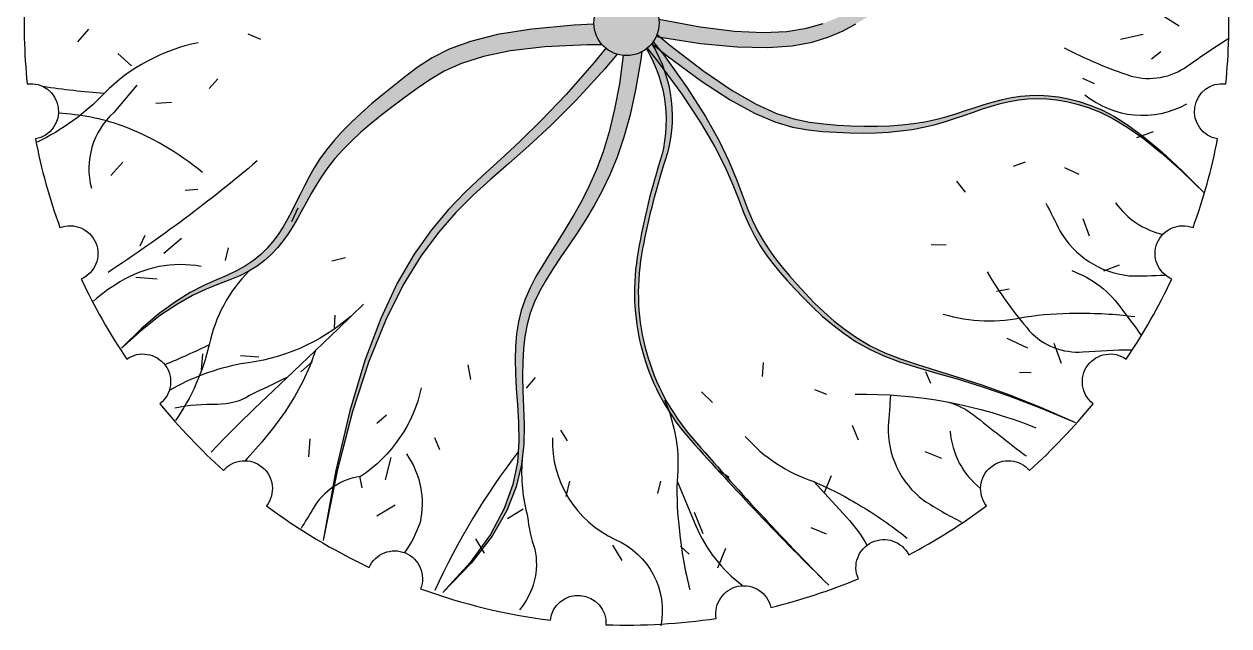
# Model space of a CAD drawing. Header units: millimetres. Extents: x 44692 to 659456, y -26273 to 37550.
# Drawn here: x 254770 to 257183, y 33752 to 34957 of the extents above; entities that cross this region are included whole.
import ezdxf

# ---------------------------------------------------------------- set-up
doc = ezdxf.new("R2010")
doc.units = ezdxf.units.MM
doc.header["$LTSCALE"] = 100
doc.layers.add('Tree', color=7, linetype='Continuous')

msp = doc.modelspace()

# ---------------------------------------------------------------- hatches: boundary and pattern name
at = {"layer": 'Tree'}
h = msp.add_hatch(color=256, dxfattribs=at)
h.dxf.hatch_style = 1
h.paths.add_polyline_path([(256258.515270797, 34910.14434938141), (256307.8931632664, 34913.62589823901), (256348.2369742263, 34921.03988735427), (256381.5759864764, 34931.46400245174), (256409.9394828145, 34943.97592925584), (256435.3567460394, 34957.65335349114), (256459.5099162754, 34971.7286309876), (256482.6925629467, 34986.05279799544), (256504.8511128032, 35000.63156087061), (256525.9319925948, 35015.4706259685), (256545.8816290704, 35030.57569964489), (256564.6464489801, 35045.95248825558), (256582.1728790737, 35061.60669815601), (256598.4073461005, 35077.54403570209), (256613.3444379772, 35093.74592934385), (256627.1713872889, 35110.09669590909), (256640.1235877871, 35126.45637432019), (256652.4364332235, 35142.68500349943), (256664.34531735, 35158.64262236916), (256676.0856339179, 35174.18926985162), (256687.8927766791, 35189.18498486914), (256700.002139386, 35203.48980634404), (256712.6330139299, 35216.98710522933), (256725.9402847657, 35229.65358060024), (256740.0627344885, 35241.48926356282), (256755.1391456934, 35252.49418522297), (256771.3083009758, 35262.66837668674), (256788.7089829303, 35272.01186906008), (256807.4799741526, 35280.52469344893), (256827.7600572371, 35288.20688095949), (256849.8395890209, 35294.98593942632), (256874.6152233063, 35300.49928360037), (256903.1351881376, 35304.31180496109), (256936.4477115583, 35305.98839498828), (256975.6010216122, 35305.09394516143), (257021.6433463436, 35301.19334696027), (257075.6229137963, 35293.85149186448), (257138.5879520156, 35282.63327135331), (257076.05968846, 35296.07428195944), (257022.3739828604, 35305.32314961396), (256976.4986735015, 35310.8518315752), (256937.40159867, 35313.13228510095), (256904.0505966514, 35312.6364674493), (256875.4135057329, 35309.83633587819), (256850.4581642004, 35305.20384764548), (256828.1524103403, 35299.21096000928), (256807.6129932837, 35292.25178463825), (256788.5523055422, 35284.4090508445), (256770.8316504724, 35275.68764235093), (256754.3123314304, 35266.09244288054), (256738.8556517731, 35255.62833615614), (256724.3229148567, 35244.30020590063), (256710.5754240379, 35232.11293583691), (256697.474482673, 35219.07140968794), (256684.8661286334, 35205.20439879866), (256672.5353378503, 35190.63622500316), (256660.2518207692, 35175.51509775742), (256647.7852878364, 35159.98922651758), (256634.9054494975, 35144.20682073965), (256621.382016198, 35128.31608987977), (256606.9846983845, 35112.46524339409), (256591.4832065024, 35096.80249073861), (256574.6945221835, 35081.450073126), (256556.624711805, 35066.42635879476), (256537.3271129283, 35051.72374774), (256516.855063117, 35037.33463995679), (256495.2618999326, 35023.25143544032), (256472.6009609381, 35009.46653418554), (256448.9255836959, 34995.97233618759), (256424.2891057686, 34982.76124144152), (256398.4367203797, 34969.98394645994), (256369.8810433955, 34958.4243338258), (256336.826546343, 34949.02458263946), (256297.4777007507, 34942.72687200145), (256250.0389781456, 34940.47338101207), (256192.7148500553, 34943.20628877175), (256123.7097880072, 34951.86777438105), (256041.2282635291, 34967.40001694019, -0.07718661819948483), (256040.5749129238, 34947.36049608724, -0.05978409001853382), (256035.8842763472, 34932.51748710871), (256124.5401101361, 34918.6678295408), (256198.0740140198, 34911.51755505684)])
h = msp.add_hatch(color=256, dxfattribs=at)
h.dxf.hatch_style = 1
h.paths.add_polyline_path([(256041.7096723129, 34959.4837885294, 1), (255911.0547511754, 34959.4837885294, 1)])
h = msp.add_hatch(color=256, dxfattribs=at)
h.dxf.hatch_style = 1
h.paths.add_polyline_path([(255786.5597561757, 34947.29787203932), (255718.2449581507, 34936.27666168586), (255664.0561950832, 34922.67644468194), (255621.2897783134, 34907.02709209303), (255587.242019181, 34889.85847498461), (255559.209229026, 34871.70046442194), (255534.4877191889, 34853.08293147056), (255510.8508473659, 34834.4466490151), (255487.9801566816, 34815.87599721712), (255466.0342366177, 34797.36625805761), (255445.1716766549, 34778.91271351735), (255425.5510662748, 34760.51064557727), (255407.3309949588, 34742.15533621819), (255390.670052188, 34723.84206742105), (255375.7268274439, 34705.56612116667), (255362.5831485614, 34687.33498921955), (255351.0137967914, 34669.20500247856), (255340.7167917379, 34651.24470162605), (255331.3901530055, 34633.52262734455), (255322.7319001989, 34616.10732031644), (255314.4400529219, 34599.06732122414), (255306.2126307796, 34582.47117075012), (255297.7476533759, 34566.38740957688), (255288.7636048499, 34550.88189427414), (255279.0608274782, 34536.00974496142), (255268.4601280713, 34521.82339764573), (255256.7823134406, 34508.37528833393), (255243.8481903968, 34495.71785303292), (255229.4785657513, 34483.90352774961), (255213.4942463143, 34472.98474849096), (255195.7160388973, 34463.01395126382), (255175.9608088799, 34453.81760024498), (255154.0296559166, 34444.31827229037), (255129.7197382308, 34433.21257242571), (255102.828214046, 34419.19710567675), (255073.1522415853, 34400.96847706931), (255040.488979072, 34377.2232916291), (255004.6355847297, 34346.65815438194), (254965.3892167815, 34307.96967035346), (255006.2535862849, 34344.94506079931), (255043.3808222016, 34373.9495751721), (255077.0292991812, 34396.27674576196), (255107.4573918737, 34413.22010485906), (255134.9234749291, 34426.07318475337), (255159.6859229975, 34436.129517735), (255182.0031107286, 34444.68263609405), (255202.1334127722, 34453.02607212067), (255220.3216059731, 34462.22776133497), (255236.758075953, 34472.45325217739), (255251.6196105271, 34483.64249631849), (255265.0829975128, 34495.73544542863), (255277.3250247261, 34508.67205117847), (255288.5224799826, 34522.39226523844), (255298.8521510987, 34536.83603927911), (255308.4908258909, 34551.94332497092), (255317.63562326, 34567.65051749544), (255326.5649864468, 34583.8797860784), (255335.577689778, 34600.54974345676), (255344.9725075788, 34617.5790023671), (255355.0482141758, 34634.88617554637), (255366.1035838946, 34652.38987573134), (255378.4373910609, 34670.00871565883), (255392.3484100012, 34687.66130806561), (255408.059245517, 34705.28174576296), (255425.4878243127, 34722.86604185943), (255444.4759035684, 34740.42568953832), (255464.8652404644, 34757.97218198247), (255486.4975921811, 34775.51701237528), (255509.214715898, 34793.07167389958), (255532.8583687961, 34810.64765973857), (255557.270308055, 34828.25646307535), (255582.7650923037, 34845.80016730068), (255611.5484859651, 34862.74321663617), (255646.2990549112, 34878.44064551099), (255689.6953650134, 34892.24748835454), (255744.4159821433, 34903.51877959602), (255813.1394721727, 34911.60955366463), (255898.5444009734, 34915.87484498964), (255927.7927232619, 34915.81756916712, -0.1745613051925293), (255911.10912595, 34956.81894795777), (255871.7042778184, 34955.21020467699)])
h = msp.add_hatch(color=256, dxfattribs=at)
h.dxf.hatch_style = 1
h.paths.add_polyline_path([(256063.377126603, 34914.89651772179), (256037.5945672301, 34936.66439677102, -0.08128987458279752), (256027.1265090621, 34918.34143329724), (256057.699063608, 34893.55388147401), (256126.3584271753, 34842.84826073881), (256184.0792988657, 34805.2940407721), (256232.5806751058, 34778.81833601678), (256273.5815523195, 34761.34826091619), (256308.8009269325, 34750.8109299135), (256339.95779537, 34745.13345745186), (256368.7711540582, 34742.24295797457), (256396.666626934, 34740.4178052767), (256423.8963479908, 34739.34141055987), (256450.4190787339, 34739.04844437831), (256476.1935806698, 34739.57357728568), (256501.1786153032, 34740.95147983589), (256525.33294414, 34743.21682258291), (256548.6153286865, 34746.40427608018), (256570.9845304477, 34750.54851088177), (256592.4256829647, 34755.6371503676), (256613.0294079172, 34761.46962922141), (256632.9126990197, 34767.79833495256), (256652.1925499872, 34774.37565507112), (256670.9859545348, 34780.95397708679), (256689.409906377, 34787.28568850911), (256707.5813992291, 34793.1231768479), (256725.617426805, 34798.21882961266), (256743.6346684319, 34802.35338136672), (256761.748545884, 34805.42095488549), (256780.0741665468, 34807.34401999789), (256798.726637806, 34808.04504653253), (256817.8210670478, 34807.44650431877), (256837.4725616575, 34805.47086318533), (256857.7962290218, 34802.04059296092), (256878.9071765259, 34797.07816347453), (256901.0056813745, 34790.36119795691), (256924.6327000469, 34781.08793324686), (256950.414358841, 34768.31175958528), (256978.9767840547, 34751.08606721275), (257010.9461019866, 34728.46424637004), (257046.9484389339, 34699.49968729779), (257087.6099211954, 34663.24578023699), (257133.5566750683, 34618.75591542827), (257088.5038372932, 34664.15078375678), (257048.5714264687, 34701.20620822645), (257013.1522666086, 34730.88106395851), (256981.6391817247, 34754.13422607379), (256953.4249958298, 34771.92456969321), (256927.9025329364, 34785.2109699379), (256904.4646170569, 34794.95230192882), (256882.5040722042, 34802.10744078695), (256861.4959946098, 34807.48874980096), (256841.2445693797, 34811.3225449307), (256821.6362538401, 34813.68863030382), (256802.5575053161, 34814.66681004797), (256783.8947811339, 34814.33688829086), (256765.5345386178, 34812.77866915967), (256747.3632350942, 34810.0719567822), (256729.2673278888, 34806.29655528595), (256711.1335237757, 34801.56061649784), (256692.8495273248, 34796.08568304011), (256674.3032925567, 34790.12164523486), (256655.3827734901, 34783.91839340355), (256635.9759241446, 34777.72581786808), (256615.9706985401, 34771.79380895021), (256595.2550506947, 34766.37225697131), (256573.7169346293, 34761.71105225346), (256551.2697354926, 34758.01252275475), (256527.9285629543, 34755.28874697845), (256503.7339578126, 34753.50424106414), (256478.7264608664, 34752.62352115197), (256452.9466129147, 34752.6111033817), (256426.4349547575, 34753.43150389298), (256399.2320271924, 34755.04923882565), (256371.3783710191, 34757.42882431938), (256342.6281985309, 34760.89180107242), (256311.5904080012, 34767.18780801599), (256276.5875691974, 34778.42350863948), (256235.9422518883, 34796.70556643225), (256187.9770258408, 34824.14064488399), (256131.0144608234, 34862.83540748385)])
h = msp.add_hatch(color=256, dxfattribs=at)
h.dxf.hatch_style = 1
h.paths.add_polyline_path([(256026.8912392673, 34918.05293959968, -0.05731343900243163), (256016.1675196769, 34907.66867126564, -0.2139104709436435), (256042.7677266116, 34680.17382856624, 0.03661123417253988), (255997.9472643705, 34490.36002148232, 0.2251205961474487), (256105.0895353205, 34123.52408404748, 0.01667163741548493), (256381.3156874658, 33833.1105638182, -0.01667163741549128), (256108.9181019008, 34127.11814065808, -0.2251205961477926), (256006.5911351092, 34495.32631966253, -0.03661123417235602), (256053.89459982, 34684.53661912106, 0.2201042727965031)])
h = msp.add_hatch(color=256, dxfattribs=at)
h.dxf.hatch_style = 1
h.paths.add_polyline_path([(256050.188795904, 34896.14201689068), (256029.9022317586, 34922.02334856919, -0.06993564014039863), (256017.501676503, 34908.72094067479), (256038.4823295189, 34882.81988132976), (256087.3209013767, 34816.71366709536), (256124.8524433151, 34760.03358738028), (256153.0314713364, 34711.64808373243), (256173.8125014431, 34670.42559769993), (256189.1500496374, 34635.23457083132), (256200.9986319217, 34604.94344467439), (256211.3127642979, 34578.42066077748), (256221.7354916251, 34554.65275172133), (256232.6639741846, 34533.09861421596), (256244.1839011152, 34513.33523600423), (256256.3809615553, 34494.93960482834), (256269.3408446432, 34477.48870843127), (256283.1492395169, 34460.55953455545), (256297.891835315, 34443.72907094373), (256313.6543211761, 34426.57430533834), (256330.5322941609, 34408.79996691588), (256348.660983025, 34390.62175058806), (256368.1855244459, 34372.38309269971), (256389.2510551011, 34354.42742959628), (256412.002711669, 34337.09819762303), (256436.5856308278, 34320.73883312521), (256463.1449492552, 34305.69277244795), (256491.8258036287, 34292.30345193662), (256522.8917435254, 34280.66607609067), (256557.0799701179, 34269.88292202688), (256595.2460974768, 34258.80803501603), (256638.2457396735, 34246.29546032942), (256686.9345107786, 34231.19924323762), (256742.1680248637, 34212.37342901183), (256804.801896, 34188.67206292293), (256875.6917382582, 34158.94919024191), (256805.2872632678, 34189.80415413953), (256743.0412135185, 34214.50609452124), (256688.1164470555, 34234.21452897034), (256639.6758219231, 34250.08897507018), (256596.8821961649, 34263.28895040377), (256558.898427826, 34274.97397255484), (256524.8873749509, 34286.3035591062), (256494.0118955844, 34298.43722764146), (256465.5492679102, 34312.28439837194), (256439.2344506732, 34327.75410202183), (256414.9168227585, 34344.50527194321), (256392.4457630507, 34362.19684148877), (256371.6706504349, 34380.48774401061), (256352.4408637949, 34399.03691286116), (256334.6057820161, 34417.50328139251), (256318.0147839837, 34435.54578295739), (256302.5292021043, 34452.95091718131), (256288.0581828783, 34470.015448784), (256274.5228263287, 34487.16370875911), (256261.8442324769, 34504.82002809966), (256249.9435013463, 34523.40873779922), (256238.7417329592, 34543.35416885075), (256228.1600273384, 34565.08065224785), (256218.1194845055, 34589.01251898365), (256208.2316655669, 34615.69716679762), (256196.8699759559, 34646.17426041207), (256182.0982821896, 34681.60653129551), (256161.9804507847, 34723.15671091672), (256134.5803482576, 34771.98753074393), (256097.9618411253, 34829.2617222456)])
h = msp.add_hatch(color=256, dxfattribs=at)
h.dxf.hatch_style = 1
h.paths.add_polyline_path([(255933.1938670747, 34867.82432610966), (255957.871118511, 34896.83383616171, -0.09913028873554863), (255935.1766655121, 34908.79079035328), (255911.9334808099, 34880.19593292002), (255855.7341264477, 34816.19531020951), (255806.5009263025, 34764.48832538792), (255762.9506580245, 34722.08138344112), (255723.8000992635, 34685.9808893551), (255687.7660276706, 34653.19324811584), (255653.5652208955, 34620.72486470923), (255619.9144565886, 34585.58214412139), (255585.8285681891, 34544.91603724323), (255551.5146122925, 34496.45567858698), (255517.4777012833, 34438.07474856984), (255484.2229475458, 34367.64692760911), (255452.2554634647, 34283.04589612205), (255422.0803614242, 34182.14533452593), (255394.2027538091, 34062.81892323799), (255369.1277530037, 33922.94034267559), (255397.3229700255, 34062.22351718936), (255427.8607241733, 34180.89701468907), (255460.2835554476, 34281.09791351589), (255494.1340038489, 34364.96329201143), (255528.9546093771, 34434.63022851702), (255564.287912032, 34492.23580137418), (255599.6764518145, 34539.91708892423), (255634.6627687242, 34579.81116950879), (255669.0906148914, 34614.19296930243), (255704.008590963, 34645.88880581407), (255740.7665097158, 34677.86284438549), (255780.7141839268, 34713.07925035882), (255825.2014263722, 34754.50218907592), (255875.5780498293, 34805.09582587887)])
h = msp.add_hatch(color=256, dxfattribs=at)
h.dxf.hatch_style = 1
h.paths.add_polyline_path([(256004.3555869631, 34882.64848272888), (256006.83240221, 34901.68704982413, -0.1466419400419473), (255970.0215174265, 34894.46672406045), (255962.07749743, 34837.44296041044), (255952.5595582424, 34786.68097202569), (255941.6484268678, 34741.67900622193), (255929.4820001831, 34701.62786709677), (255916.1981750648, 34665.71835874786), (255901.9348483893, 34633.14128527274), (255886.829917033, 34603.08745076893), (255871.0622132574, 34574.84490829163), (255854.9743108616, 34548.09070672539), (255838.9497190295, 34522.59914391215), (255823.3719469447, 34498.14451769387), (255808.6245037912, 34474.50112591259), (255795.0908987527, 34451.44326641016), (255783.1546410131, 34428.74523702847), (255773.1992397564, 34406.18133560984), (255765.5048733204, 34383.50839329693), (255759.9383966596, 34360.41337443733), (255756.2633338829, 34336.5657766792), (255754.2432090992, 34311.63509767122), (255753.6415464168, 34285.29083506149), (255754.2218699446, 34257.20248649848), (255755.7477037915, 34227.03954963066), (255757.982572066, 34194.47152210629), (255760.3693094181, 34159.18926367063), (255761.0679926639, 34120.9690824567), (255757.9180091599, 34079.60864869387), (255748.7587462625, 34034.905632612), (255731.4295913292, 33986.65770444086), (255703.7699317159, 33934.66253441001), (255663.6191547806, 33878.71779274911), (255608.8166478794, 33818.62114968795), (255665.5163376916, 33876.93123839589), (255707.4388041857, 33931.56095385407), (255736.7500329622, 33982.64330250883), (255755.6160096188, 34030.31129080592), (255766.2027197555, 34074.69792519195), (255770.6761489707, 34115.93621211299), (255771.2022828636, 34154.15915801506), (255769.947107033, 34189.49976934455), (255768.7567666112, 34222.12267759494), (255768.1980448607, 34252.31901444944), (255768.517884578, 34280.41153663859), (255769.9632285581, 34306.72300089301), (255772.7810195978, 34331.57616394322), (255777.2182004921, 34355.29378251995), (255783.521714038, 34378.19861335371), (255791.9385030305, 34400.61341317504), (255802.611672881, 34422.84679138797), (255815.2689794633, 34445.15076808997), (255829.5343412653, 34467.76321605171), (255845.0316767758, 34490.92200804418), (255861.3849044848, 34514.86501683821), (255878.2179428794, 34539.83011520458), (255895.1547104501, 34566.05517591412), (255911.8191256839, 34593.77807173765), (255927.8791370036, 34623.3325630389), (255943.1788125621, 34655.43596055159), (255957.6062504459, 34690.90146260279), (255971.0495487414, 34730.54226751928), (255983.3968055354, 34775.17157362799), (255994.5361189141, 34825.60257925556)])

# ---------------------------------------------------------------- linework, layer by layer
for points in [[(254771.6958845391, 35021.78175862045, 0.03825928851596275), (254776.2696363693, 34837.50022218059, -0.9771344084685398), (254792.6713226936, 34727.15058992176, 0.03825928851589282), (254841.8921609149, 34549.50512005796, -0.977134408471768), (254884.6193728185, 34446.44959125489, 0.03825928851590828), (254975.5361279485, 34286.09140619729, -0.9771344084698461), (255042.0270390099, 34196.50895590601, 0.03825928851597287), (255169.1885492463, 34063.05276761628, -0.977134408466895), (255255.4565157046, 33992.31455575678, 0.04984636023428053), (255461.1235839729, 33868.7690088829, -0.9771344084688731), (255564.0918016762, 33825.83181292225, 0.05560074136262472), (255824.0268687679, 33762.84765607366, -0.9771344084677737), (255935.228558188, 33753.88992622295, 0.04596090557338388), (256156.1621829086, 33766.65968330683, -0.9771344084659402), (256265.5913070794, 33788.36966804102, 0.03825928851591884), (256440.6533664569, 33846.10942249902, -0.9771344084694745), (256541.5259573028, 33893.76209367283, 0.03825928851595953), (256697.3079077837, 33992.31455575678, -0.977134408466895), (256783.5758742419, 34063.05276761628, 0.03825928851597287), (256910.7373844784, 34196.50895590611, -0.9771344084698461), (256977.2282955397, 34286.09140619729, 0.03825928851590839), (257068.1450506698, 34446.44959125489, -0.977134408471768), (257110.8722625734, 34549.50512005801, 0.03825928851589259), (257160.0931007946, 34727.15058992176, -0.9771344084685398), (257176.494787119, 34837.50022218059, 0.03825928851596309), (257181.0685389491, 35021.78175862045, -0.9771344084700386)], [(255118.5296209623, 34919.8617513028, 0.1481112706608062), (254930.4173080577, 34818.51856745256, -0.09218963162576765), (254796.0609643756, 34720.58352379675, -0.09218963162576765)], [(256026.8912392673, 34918.05293959968, -0.2201042727962329), (256053.89459982, 34684.53661912137, 0.03661123417257376), (256006.591135109, 34495.32631966158, 0.2251205961475362), (256108.918101901, 34127.11814065777, 0.01667163741547076), (256381.3156874658, 33833.1105638182)], [(256852.5131668778, 34909.94730717092, 0.04182949228826791), (256987.1268870995, 34853.1829278279, 0.2264972251209593), (257099.9514488537, 34873.32727798972, -0.01443465669763831), (257180.211688116, 34927.44981754793, -0.01443465669763831)], [(256016.1675196769, 34907.66867126574, -0.2139104709436734), (256042.7677266116, 34680.17382856624, 0.03661123417257376), (255997.9472643705, 34490.36002148221, 0.2251205961475362), (256105.089535321, 34123.52408404727, 0.01667163741547076), (256381.3156874658, 33833.1105638182)], [(254930.4173080577, 34818.51856745256, -0.02207839247359881), (254807.8246484697, 34832.20081263094, -0.02207839247359881)], [(254995.8364633895, 34834.890577393), (254949.7235331762, 34780.22779547727, 0.2822262566118592), (254905.055492931, 34628.55124961211, -4.827061023014863)], [(256893.8485960857, 34815.78085205262, 0.3063086666826516), (257098.2006840301, 34797.43290363046, 1.795613927209891)], [(255127.5839184546, 34659.70016857103, 0.08246095775844463), (254966.3734240776, 34753.61403591956, 0.07179669138663881), (254838.8745762171, 34778.54886638345, 0.07179669138663881)], [(256815.7843934639, 34598.65013583736, -0.01188576300162032), (256844.2956405139, 34542.80889166755, 0.2399273849801263), (256982.2142696361, 34453.23129532026, 0.02049583112461691), (257055.1104256473, 34454.51205552831, 0.02049583112461691)], [(256955.688361823, 34599.13461533061, 0.183297909728004), (257050.2930855922, 34535.95921401547, 0.183297909728004)], [(255124.7931205941, 34471.80180309236, 0.1857569465264621), (254961.9996614541, 34440.55280719436, 0.0417327825022011), (254908.7706230006, 34402.31498191909, 0.0417327825022011)], [(255220.3216059731, 34462.22776133497, 0.1453428096833645), (255140.8011833079, 34314.72172527038, -0.09218963162506882), (255073.3581521443, 34162.75351342815, -0.09218963162506882)], [(256698.3884179609, 34460.71896246971, 0.04182949228826998), (256783.7115932082, 34342.13142433928, 0.2264972251209593), (256890.5078975107, 34300.54144999719, -0.0144346566975755), (256987.2125153417, 34304.92005533921, -0.0144346566975755)], [(256867.8187452718, 34463.27576088881, -0.1639919496343534), (256969.282485543, 34384.12612916564, -0.01343461111404141), (257006.4635465583, 34334.46819872883, -4.215233977945694)], [(255425.1473776452, 34372.22960465497, -0.1514149092063965), (255204.3786336801, 34276.46798954519, 0.08487535422749601), (255060.7271270244, 34223.03487472235, 0.08487535422749601)], [(256610.8250967112, 34376.3004191647, 0.1320465610342736), (256775.1134052458, 34370.66906708523, -0.03605382607637624), (256875.2831248228, 34377.99216709426, -0.03698803583189561), (256994.06106029, 34371.16759089069, -6.807483209568411)], [(255140.8011833079, 34314.72172527038, -0.01746042979560194), (255051.7632579756, 34274.81827080867, -0.01746042979560194)], [(255297.3113668784, 34249.57660843406, 0.00578039309179394), (255221.4571310501, 34212.8588748701, -0.1423412172876668), (255157.2058821155, 34195.3564645517, 0.05173126772115867), (255072.0211111011, 34187.96608693801, -47.27720597948539)], [(255565.4455035381, 34228.74172806366, -0.196417445124789), (255443.9689784615, 34051.12580458022, 0.2264972251209593), (255348.9691388021, 33987.01490813362, -0.007003095131649664), (255324.5905527907, 33946.86381203392, -0.007003095131649664)], [(256433.977838052, 34215.69004782227, -0.1004195097701846), (256796.1490207995, 34148.42794089553, 4.068216872405228)], [(256504.8462168385, 34214.1498077455, -0.01188576300162027), (256500.0873003231, 34151.63190253119, 0.2399273849801263), (256571.1349587628, 34003.31493028423, 0.02472381497266953), (256647.3538026973, 33959.46943482621, 0.02472381497266953)], [(256052.3780647268, 34204.11167885982, -0.1320465610342736), (256077.5857632242, 34041.67112855369, 0.03605382607637624), (256082.2756908647, 33941.34363933646, 0.03698803583189561), (256103.2339693027, 33824.23034649926, 6.807483209568411)], [(256621.4244839739, 34199.59806216983, -0.09487929127114816), (256671.2200180242, 34174.48576491331, 0.004008080272301563), (256776.6906851555, 34091.93556765673, 1.160659045506973)], [(256624.512749459, 34141.67032062274, 0.2115715681799267), (256685.4648634709, 34026.9542971952, 0.2115715681799267)], [(255827.992135598, 34128.39855758702, 0.3009048176655483), (255954.0039589063, 33924.79096786745, -0.3523600041785352), (256045.1436152129, 33751.50000000005, -4.509688680372927)], [(256214.0555226194, 34131.15292837371, 0.1320465610342736), (256351.3486664509, 34040.74854184157, -0.03605382607637624), (256440.6633635057, 33994.80852220815, -0.03698803583189561), (256538.4897332275, 33927.09756163853, -6.807483209568411)], [(255535.6350194621, 34095.99656276112, -0.2141089299274639), (255562.9109470166, 33958.84804755561, -0.07460262697671682), (255531.7276038646, 33898.34322720747, -0.07460262697671682)], [(255759.4930009119, 34100.28886557528, 0.05648352632811073), (255592.7780848766, 33822.76976659122, 1.795613927209891)], [(255767.202924634, 34083.91830932617, 0.08537041341665494), (255778.3866546886, 33970.4534848768, 0.06382453976133153), (255792.8917905593, 33905.29020379614, -0.2290892978786882), (255762.3918320513, 33783.85162278742, 47.27720597948539)], [(256077.5857632242, 34041.67112855369), (256115.1333568312, 33952.2407857915, 0.1333930343377839), (256208.1771953718, 33833.02685871017, -4.827061023014863)], [(256351.3486664509, 34040.74854184157), (256417.1024345828, 33969.44601756179, -0.06043947766551797), (256457.7127465754, 33913.0641979383, -0.06043947766551797)]]:
    msp.add_lwpolyline(points, format="xyb", dxfattribs=at)
for points in [[(256041.2282635291, 34967.40001694019), (256123.7097880072, 34951.86777438105), (256192.7148500553, 34943.20628877175), (256250.0389781456, 34940.47338101207), (256297.4777007507, 34942.72687200145), (256336.826546343, 34949.02458263946), (256369.8810433955, 34958.4243338258)], [(257083.0572365033, 34953.36939359927), (257046.9536631966, 34975.92423234955)], [(254877.6437725174, 34921.81119479861), (254899.8083943718, 34946.79801962698)], [(255911.10912595, 34956.81894795777), (255871.7042778184, 34955.21020467699), (255786.5597561757, 34947.29787203932), (255718.2449581507, 34936.27666168586), (255664.0561950832, 34922.67644468194), (255621.2897783134, 34907.02709209303), (255587.242019181, 34889.85847498461), (255559.209229026, 34871.70046442194), (255534.4877191889, 34853.08293147056), (255510.8508473659, 34834.4466490151), (255487.9801566816, 34815.87599721712), (255466.0342366177, 34797.36625805761), (255445.1716766549, 34778.91271351735), (255425.5510662748, 34760.51064557727), (255407.3309949588, 34742.15533621819), (255390.670052188, 34723.84206742105), (255375.7268274439, 34705.56612116667), (255362.5831485614, 34687.33498921955), (255351.0137967914, 34669.20500247856), (255340.7167917379, 34651.24470162605), (255331.3901530055, 34633.52262734455), (255322.7319001989, 34616.10732031645), (255314.4400529219, 34599.06732122415), (255306.2126307796, 34582.47117075012), (255297.7476533759, 34566.38740957688), (255288.7636048499, 34550.88189427414), (255279.0608274782, 34536.00974496142), (255268.4601280713, 34521.82339764573), (255256.7823134406, 34508.37528833393), (255243.8481903968, 34495.71785303292), (255229.4785657513, 34483.90352774961), (255213.4942463143, 34472.98474849096), (255195.7160388973, 34463.01395126382), (255175.9608088799, 34453.81760024498), (255154.0296559166, 34444.31827229037), (255129.7197382308, 34433.21257242571), (255102.828214046, 34419.19710567675), (255073.1522415853, 34400.96847706931), (255040.488979072, 34377.2232916291), (255004.6355847297, 34346.65815438194), (254965.3892167815, 34307.96967035346)], [(255218.1096400655, 34937.86881875639), (255243.778840992, 34926.89034835024)], [(256035.8842763472, 34932.51748710871), (256124.5401101361, 34918.6678295408), (256198.0740140198, 34911.51755505684), (256258.515270797, 34910.14434938141), (256307.8931632664, 34913.62589823901), (256348.2369742263, 34921.03988735427), (256381.5759864764, 34931.46400245174), (256409.9394828145, 34943.97592925584), (256435.3567460394, 34957.65335349114)], [(256037.5945672301, 34936.66439677102), (256063.377126603, 34914.89651772179), (256131.0144608234, 34862.83540748385), (256187.9770258408, 34824.14064488399), (256235.9422518883, 34796.70556643225), (256276.5875691974, 34778.42350863948), (256311.5904080012, 34767.18780801599), (256342.6281985309, 34760.89180107242), (256371.3783710191, 34757.42882431938), (256399.2320271924, 34755.04923882565), (256426.4349547575, 34753.43150389298), (256452.9466129147, 34752.6111033817), (256478.7264608664, 34752.62352115197), (256503.7339578126, 34753.50424106414), (256527.9285629543, 34755.28874697845), (256551.2697354926, 34758.01252275475), (256573.7169346293, 34761.71105225346), (256595.2550506947, 34766.37225697131), (256615.9706985401, 34771.79380895021), (256635.9759241446, 34777.72581786808), (256655.3827734901, 34783.91839340355), (256674.3032925567, 34790.12164523486), (256692.8495273248, 34796.08568304011), (256711.1335237757, 34801.56061649784), (256729.2673278888, 34806.29655528595), (256747.3632350942, 34810.0719567822), (256765.5345386178, 34812.77866915967), (256783.8947811339, 34814.33688829086), (256802.5575053161, 34814.66681004797), (256821.6362538401, 34813.68863030382), (256841.2445693797, 34811.3225449307), (256861.4959946098, 34807.48874980096), (256882.5040722042, 34802.10744078695), (256904.4646170569, 34794.95230192882), (256927.9025329364, 34785.2109699379), (256953.4249958298, 34771.92456969321), (256981.6391817247, 34754.13422607379), (257013.1522666086, 34730.88106395851), (257048.5714264687, 34701.20620822645), (257088.5038372932, 34664.15078375678), (257133.5566750683, 34618.75591542827)], [(257010.7906694174, 34936.67749041929), (256965.7944770062, 34926.28441216083)], [(255927.792723262, 34915.81756916712), (255898.5444009734, 34915.87484498964), (255813.1394721727, 34911.60955366463), (255744.4159821433, 34903.51877959602), (255689.6953650134, 34892.24748835454), (255646.2990549112, 34878.44064551099), (255611.5484859651, 34862.74321663617), (255582.7650923037, 34845.80016730068), (255557.270308055, 34828.25646307535), (255532.8583687961, 34810.64765973857), (255509.214715898, 34793.07167389958), (255486.4975921811, 34775.51701237528), (255464.8652404644, 34757.97218198247), (255444.4759035684, 34740.42568953832), (255425.4878243127, 34722.86604185943), (255408.059245517, 34705.28174576296), (255392.3484100012, 34687.66130806561), (255378.4373910609, 34670.00871565883), (255366.1035838946, 34652.38987573134), (255355.0482141758, 34634.88617554637), (255344.9725075788, 34617.5790023671), (255335.577689778, 34600.54974345676), (255326.5649864468, 34583.8797860784), (255317.63562326, 34567.65051749544), (255308.4908258909, 34551.94332497092), (255298.8521510987, 34536.83603927911), (255288.5224799826, 34522.39226523844), (255277.3250247261, 34508.67205117847), (255265.0829975128, 34495.73544542863), (255251.6196105271, 34483.64249631849), (255236.758075953, 34472.45325217739), (255220.3216059731, 34462.22776133497), (255202.1334127722, 34453.02607212067), (255182.0031107286, 34444.68263609405), (255159.6859229975, 34436.129517735), (255134.9234749291, 34426.07318475337), (255107.4573918737, 34413.22010485906), (255077.0292991812, 34396.27674576196), (255043.3808222016, 34373.9495751721), (255006.2535862849, 34344.94506079931), (254965.3892167815, 34307.96967035346)], [(256027.1265090621, 34918.34143329724), (256057.699063608, 34893.55388147401), (256126.3584271753, 34842.84826073881), (256184.0792988657, 34805.2940407721), (256232.5806751058, 34778.81833601678), (256273.5815523195, 34761.34826091619), (256308.8009269325, 34750.8109299135), (256339.95779537, 34745.13345745186), (256368.7711540582, 34742.24295797457), (256396.666626934, 34740.4178052767), (256423.8963479908, 34739.34141055987), (256450.4190787339, 34739.04844437831), (256476.1935806698, 34739.57357728568), (256501.1786153032, 34740.95147983589), (256525.33294414, 34743.21682258291), (256548.6153286865, 34746.40427608018), (256570.9845304477, 34750.54851088177), (256592.4256829647, 34755.6371503676), (256613.0294079172, 34761.46962922141), (256632.9126990197, 34767.79833495256), (256652.1925499872, 34774.37565507112), (256670.9859545348, 34780.95397708679), (256689.409906377, 34787.28568850911), (256707.5813992291, 34793.1231768479), (256725.617426805, 34798.21882961266), (256743.6346684319, 34802.35338136672), (256761.748545884, 34805.42095488549), (256780.0741665468, 34807.34401999789), (256798.726637806, 34808.04504653253), (256817.8210670478, 34807.44650431877), (256837.4725616575, 34805.47086318533), (256857.7962290218, 34802.04059296092), (256878.9071765259, 34797.07816347453), (256901.0056813745, 34790.36119795691), (256924.6327000469, 34781.08793324686), (256950.414358841, 34768.31175958528), (256978.9767840547, 34751.08606721275), (257010.9461019866, 34728.46424637004), (257046.9484389339, 34699.49968729779), (257087.6099211954, 34663.24578023699), (257133.5566750683, 34618.75591542827)], [(256029.9022317586, 34922.02334856919), (256050.188795904, 34896.14201689068), (256097.9618411253, 34829.2617222456), (256134.5803482576, 34771.98753074393), (256161.9804507847, 34723.15671091672), (256182.0982821896, 34681.60653129551), (256196.8699759559, 34646.17426041207), (256208.2316655669, 34615.69716679762), (256218.1194845055, 34589.01251898365), (256228.1600273384, 34565.08065224785), (256238.7417329592, 34543.35416885075), (256249.9435013463, 34523.40873779922), (256261.8442324769, 34504.82002809966), (256274.5228263287, 34487.16370875911), (256288.0581828783, 34470.015448784), (256302.5292021043, 34452.95091718131), (256318.0147839837, 34435.54578295739), (256334.6057820161, 34417.50328139251), (256352.4408637949, 34399.03691286116), (256371.6706504349, 34380.48774401061), (256392.4457630507, 34362.19684148877), (256414.9168227585, 34344.50527194321), (256439.2344506732, 34327.75410202183), (256465.5492679102, 34312.28439837194), (256494.0118955844, 34298.43722764146), (256524.8873749509, 34286.3035591062), (256558.898427826, 34274.97397255484), (256596.8821961649, 34263.28895040377), (256639.6758219231, 34250.08897507018), (256688.1164470555, 34234.21452897034), (256743.0412135185, 34214.50609452124), (256805.2872632678, 34189.80415413953), (256875.6917382582, 34158.94919024191)], [(254957.4727135266, 34898.05774261636), (254985.1431858932, 34873.51258488857)], [(255935.1766655121, 34908.79079035334), (255911.9334808099, 34880.19593292002), (255855.7341264477, 34816.19531020951), (255806.5009263025, 34764.48832538792), (255762.9506580245, 34722.08138344112), (255723.8000992635, 34685.9808893551), (255687.7660276706, 34653.19324811584), (255653.5652208955, 34620.72486470923), (255619.9144565886, 34585.58214412139), (255585.8285681891, 34544.91603724323), (255551.5146122925, 34496.45567858698), (255517.4777012833, 34438.07474856984), (255484.2229475458, 34367.64692760911), (255452.2554634647, 34283.04589612205), (255422.0803614242, 34182.14533452593), (255394.2027538091, 34062.81892323799), (255369.1277530037, 33922.94034267559)], [(255957.871118511, 34896.83383616171), (255933.1938670747, 34867.82432610966), (255875.5780498293, 34805.09582587887), (255825.2014263722, 34754.50218907592), (255780.7141839268, 34713.07925035882), (255740.7665097158, 34677.86284438549), (255704.008590963, 34645.88880581407), (255669.0906148914, 34614.19296930243), (255634.6627687242, 34579.81116950879), (255599.6764518145, 34539.91708892423), (255564.287912032, 34492.23580137418), (255528.9546093771, 34434.63022851702), (255494.1340038489, 34364.96329201143), (255460.2835554476, 34281.09791351589), (255427.8607241733, 34180.89701468907), (255397.3229700255, 34062.22351718936), (255369.1277530037, 33922.94034267559)], [(256006.83240221, 34901.68704982413), (256004.3555869631, 34882.64848272888), (255994.5361189141, 34825.60257925556), (255983.3968055354, 34775.17157362799), (255971.0495487414, 34730.54226751928), (255957.6062504459, 34690.90146260279), (255943.1788125621, 34655.43596055159), (255927.8791370036, 34623.3325630389), (255911.8191256839, 34593.77807173765), (255895.1547104501, 34566.05517591412), (255878.2179428794, 34539.83011520458), (255861.3849044848, 34514.86501683821), (255845.0316767758, 34490.92200804418), (255829.5343412653, 34467.76321605171), (255815.2689794633, 34445.15076808997), (255802.611672881, 34422.84679138797), (255791.9385030305, 34400.61341317504), (255783.521714038, 34378.19861335371), (255777.2182004921, 34355.29378251995), (255772.7810195978, 34331.57616394322), (255769.9632285581, 34306.72300089301), (255768.517884578, 34280.41153663859), (255768.1980448607, 34252.31901444944), (255768.7567666112, 34222.12267759494), (255769.947107033, 34189.49976934455), (255771.2022828636, 34154.15915801506), (255770.6761489707, 34115.93621211299), (255766.2027197555, 34074.69792519195), (255755.6160096188, 34030.31129080592), (255736.7500329622, 33982.64330250883), (255707.4388041857, 33931.56095385407), (255665.5163376916, 33876.93123839589), (255608.8166478794, 33818.62114968795)], [(255970.0215174265, 34894.46672406045), (255962.07749743, 34837.44296041044), (255952.5595582424, 34786.68097202569), (255941.6484268678, 34741.67900622193), (255929.4820001831, 34701.62786709677), (255916.1981750648, 34665.71835874786), (255901.9348483893, 34633.14128527274), (255886.829917033, 34603.08745076893), (255871.0622132574, 34574.84490829163), (255854.9743108616, 34548.09070672539), (255838.9497190295, 34522.59914391215), (255823.3719469447, 34498.14451769387), (255808.6245037912, 34474.50112591259), (255795.0908987527, 34451.44326641016), (255783.1546410131, 34428.74523702847), (255773.1992397564, 34406.18133560984), (255765.5048733204, 34383.50839329693), (255759.9383966596, 34360.41337443733), (255756.2633338829, 34336.5657766792), (255754.2432090992, 34311.63509767122), (255753.6415464168, 34285.29083506149), (255754.2218699446, 34257.20248649848), (255755.7477037915, 34227.03954963066), (255757.982572066, 34194.47152210629), (255760.3693094181, 34159.18926367063), (255761.0679926639, 34120.9690824567), (255757.9180091599, 34079.60864869387), (255748.7587462625, 34034.905632612), (255731.4295913292, 33986.65770444086), (255703.7699317159, 33934.66253441001), (255663.6191547806, 33878.71779274911), (255608.8166478794, 33818.62114968795)], [(256017.501676503, 34908.72094067474), (256038.4823295189, 34882.81988132976), (256087.3209013767, 34816.71366709536), (256124.8524433151, 34760.03358738028), (256153.0314713364, 34711.64808373243), (256173.8125014431, 34670.42559769993), (256189.1500496374, 34635.23457083132), (256200.9986319217, 34604.94344467439), (256211.3127642979, 34578.42066077748), (256221.7354916251, 34554.65275172133), (256232.6639741846, 34533.09861421596), (256244.1839011152, 34513.33523600423), (256256.3809615553, 34494.93960482834), (256269.3408446432, 34477.48870843127), (256283.1492395169, 34460.55953455545), (256297.891835315, 34443.72907094373), (256313.6543211761, 34426.57430533834), (256330.5322941609, 34408.79996691588), (256348.660983025, 34390.62175058806), (256368.1855244459, 34372.38309269971), (256389.2510551011, 34354.42742959628), (256412.002711669, 34337.09819762303), (256436.5856308278, 34320.73883312521), (256463.1449492552, 34305.69277244795), (256491.8258036287, 34292.30345193662), (256522.8917435254, 34280.66607609067), (256557.0799701179, 34269.88292202688), (256595.2460974768, 34258.80803501603), (256638.2457396735, 34246.29546032942), (256686.9345107786, 34231.19924323762), (256742.1680248637, 34212.37342901183), (256804.801896, 34188.67206292293), (256875.6917382582, 34158.94919024191)], [(257046.1524973394, 34901.72673672785), (257027.4197593844, 34887.3018246136)], [(255140.9237985436, 34828.250825512), (255158.0028855812, 34847.50457858048)], [(256913.3046644643, 34837.41732675864), (256890.428270658, 34847.96174556849)], [(255033.8710400762, 34798.893883934), (255065.3239774859, 34800.7764682395)], [(257030.9225154888, 34741.56928692266), (256997.4898626405, 34729.23294298875)], [(254943.8853567777, 34653.71880232427), (254967.5332933939, 34680.37781115661)], [(256774.8266363576, 34680.73775444499), (256750.680800839, 34671.82816139256)], [(256883.0574439238, 34656.07573084882), (256854.4417253932, 34669.26557725928)], [(255092.8211485898, 34624.75441837884), (255117.9657131679, 34626.25942129866)], [(256655.0321425907, 34620.54607862945), (256637.5869015969, 34642.34282736268)], [(255305.9819121344, 34561.91358149138), (255319.161516294, 34589.03073878388)], [(256903.5886025382, 34532.59031999268), (256890.7842081182, 34567.2914336982)], [(255002.5565817274, 34512.9325783664), (255012.4279752759, 34534.41627335137)], [(255050.118472076, 34498.4453203778), (255085.1138458089, 34528.57831267002)], [(255173.399544064, 34483.74184248663), (255179.4482313932, 34508.8659426524)], [(256616.3470985515, 34514.57528681863), (256586.2057414105, 34515.31066095534)], [(255386.3366197404, 34482.73364517631), (255413.4080170904, 34489.55816964112)], [(256962.7463825472, 34473.96231151841), (256931.410789933, 34462.39976368182)], [(254993.9138159032, 34450.04993862877), (255036.3654804348, 34446.8805640792)], [(256742.4972224304, 34426.39903521124), (256717.1289146336, 34421.47399845217)], [(255449.9380409789, 34396.31708180013), (255400.3567143115, 34348.14212750987), (255353.4497319097, 34303.0906357802), (255309.5090684597, 34261.18823778339), (255268.8266986468, 34222.46056469176), (255231.6945971567, 34186.93324767821), (255198.404738675, 34154.63191791495), (255169.2490978874, 34125.58220657468), (255144.5196494789, 34099.80974483007)], [(255391.3762833879, 34348.76215431077), (255393.2924476699, 34374.42790066094)], [(256780.2895351929, 34308.13595530615), (256738.3494719322, 34327.46739345448)], [(256847.6477766973, 34277.08851335707), (256832.9111292521, 34317.02621457566)], [(255125.2549543664, 34263.61902161618), (255127.741683114, 34296.92709957143)], [(255203.1484968869, 34293.10600767444), (255240.0339457977, 34290.35219803432)], [(255353.4497319097, 34303.0906357802), (255342.4872913609, 34272.07010523653), (255328.5543184338, 34241.222016794), (255311.7260670285, 34210.46944050326), (255292.0777910455, 34179.73544641528), (255269.6847443852, 34148.94310458043), (255244.6221809486, 34118.01548505007), (255216.9653546357, 34086.87565787446), (255212.7335977165, 34082.46816632189)], [(255324.0163382184, 34260.53086223695), (255347.8936928707, 34281.09061248281)], [(255664.5889863274, 34245.14240247837), (255659.4417724318, 34274.85011821941)], [(256248.5744957002, 34251.41891834804), (256250.4058497398, 34279.27714569724)], [(256585.5257751492, 34237.21789381866), (256575.7562778279, 34260.43579819643)], [(256786.8503222736, 34258.85137221507), (256763.2073637787, 34258.91520331414)], [(255776.0637719842, 34227.83016657279), (255794.0468095765, 34249.18537782467)], [(256148.5204803086, 34199.30811953128), (256126.7705011147, 34220.18826777074)], [(256377.6035109046, 34215.01463549864), (256353.7708056745, 34224.73082727721)], [(255476.4450758945, 34157.74395310965), (255495.5334579492, 34174.18012760815)], [(255858.4275124258, 34122.04749864036), (255844.9872348116, 34143.99655690991)], [(256440.8441473842, 34123.78555563958), (256428.6236379844, 34152.82846433306)], [(255340.4244035111, 34090.51908937305), (255343.077550684, 34126.05623146694)], [(255602.6615728785, 34104.23853253266), (255592.8915835889, 34128.1624606556)], [(256607.6629999982, 34087.11543249299), (256574.6639116143, 34100.56860401361)], [(255494.019861288, 34044.14366190879), (255504.815631132, 34089.04493984915)], [(255446.9558265439, 34028.11273270402), (255442.4151576828, 34051.31566112032)], [(255855.3099613623, 34011.08622616383), (255862.6759185679, 34041.72238241438)], [(256182.1314592957, 34049.11089188149), (256160.0850103616, 34062.59277294226)], [(256372.6775952581, 34018.79271617125), (256386.6411905716, 34053.04381563969)], [(256039.0703292552, 34016.72501587171), (256044.9589298724, 34041.21661737873)], [(255476.6812114189, 33972.02953312081), (255512.9853985533, 33994.26002463693)], [(255738.1851165377, 33966.9053944245), (255769.7291385345, 33986.22104831284)], [(256130.2283764192, 33936.32576449092), (256112.3176279347, 33978.89193058483)], [(256376.7813390113, 33935.60590471394), (256345.8521155684, 33948.21522722413)], [(255692.1970846627, 33897.4648642026), (255674.754778158, 33925.94955870221)], [(255967.9567119561, 33882.69644035631), (255949.347120447, 33913.08740549385)], [(256101.8166558011, 33895.5239484886), (256084.4097785127, 33911.52376673335)], [(256158.9941060852, 33867.9619645167), (256175.0648841674, 33907.38174189276)]]:
    msp.add_lwpolyline(points, dxfattribs=at)
at = {"layer": 'Tree', "elevation": -0.02118039114021618}
msp.add_lwpolyline([(255237.0775912064, 34683.17776550962, -0.03065246127469261), (254938.1521287186, 34459.89512786955, -4.068216872405228)], format="xyb", dxfattribs=at)
at = {"layer": 'Tree'}
msp.add_circle((255976.3822117441, 34959.4837885294), 65.32746056874886, dxfattribs=at)

doc.saveas('drawing.dxf')
